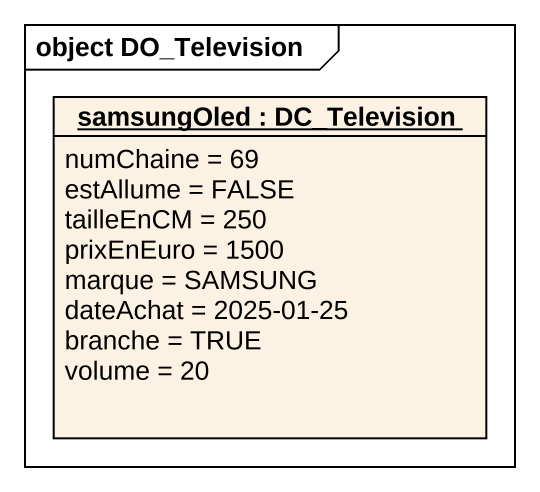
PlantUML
@startuml
mainframe object DO_Television
hide circle
hide empty members
object "samsungOled : DC_Television" as samsungOled {
  numChaine = 69
  estAllume = FALSE
  tailleEnCM = 250
  prixEnEuro = 1500
  marque = SAMSUNG
  dateAchat = 2025-01-25
  branche = TRUE
  volume = 20
}
@enduml
